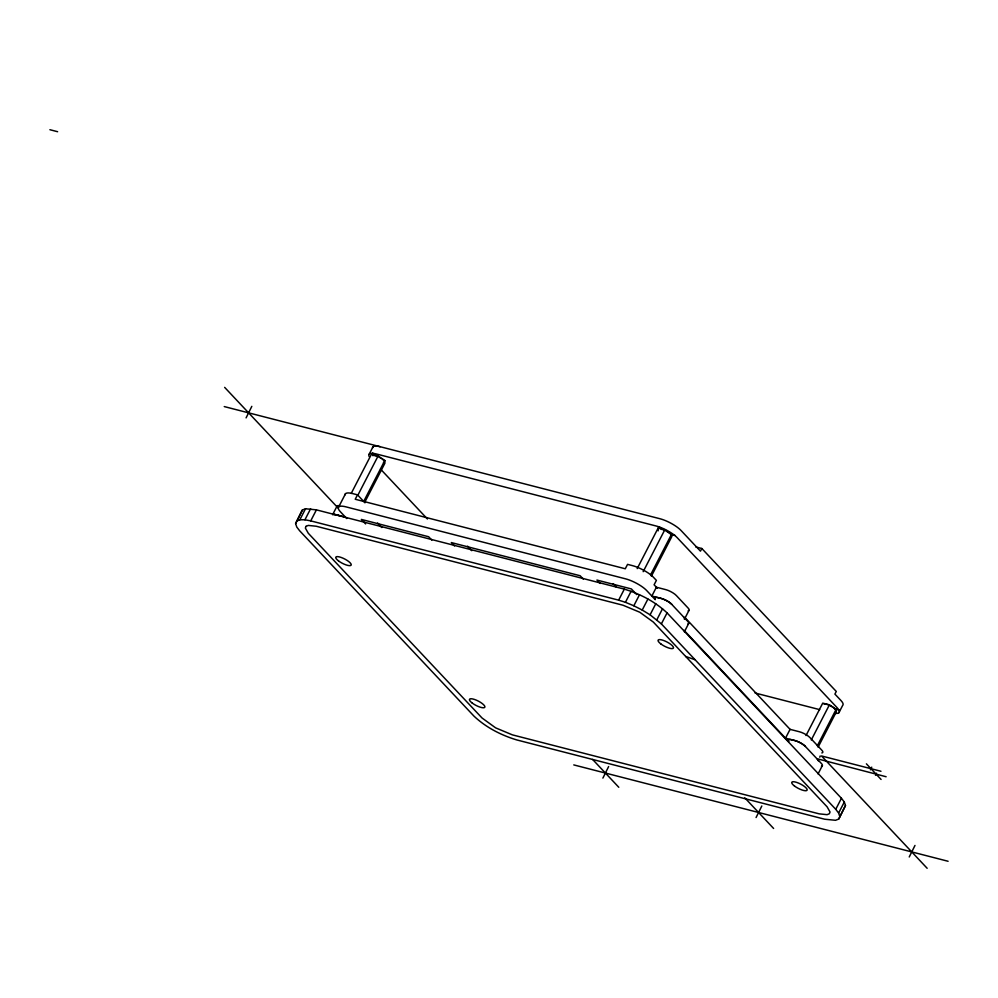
<?xml version="1.0" encoding="UTF-8"?>
<svg xmlns="http://www.w3.org/2000/svg" width="998" height="998" viewBox="0 0 998 998"><rect width="100%" height="100%" fill="white"/><g stroke="black" fill="none" stroke-linecap="round" stroke-linejoin="round"><path stroke-width="1.5" d="M295.608 523.551L302.332 510.053L305.513 508.768L316.416 509.866L624.336 589.132C640.005 593.872 655.087 601.607 667.063 612.884L841.439 798.288L844.308 802.005L845.481 805.511L838.757 819.009L835.576 820.294L824.672 819.208L516.752 739.93C501.083 735.189 486.001 727.455 474.025 716.177L299.649 530.774L296.78 527.056L295.608 523.551L302.332 510.053M838.757 819.009L845.481 805.511M246.082 417.888L251.82 406.348M602.892 778.103L608.63 766.564M756.072 817.537L761.811 805.997M870.431 769.807L871.741 767.15M875.495 775.321L876.543 773.188M909.24 856.97L914.991 845.431M296.643 521.081L299.824 519.783L305.513 508.768M299.824 519.783L304.926 519.783L310.615 508.755M304.926 519.783L310.727 520.881L316.416 509.866M332.571 514.768L337.124 505.961M338.734 506.847L345.558 493.623M369.285 454.003L373.04 446.73M351.209 493.449L371.418 454.29L378.092 455.999L384.829 460.477L384.891 463.234L364.682 502.406M345.071 494.808A17.24 4.903 27.3 0 1 352.706 493.611L357.509 494.846L355.226 499.25L625.272 568.773L627.555 564.369L632.358 565.604A17.24 4.903 27.3 0 1 653.553 577.38L656.385 580.387L654.102 584.803L657.295 588.184M357.883 495.17L378.092 455.999M363.921 500.996L384.829 460.477M310.727 520.881L618.648 600.147L624.336 589.132M637.198 568.611L658.119 528.092L664.793 529.813L671.529 534.279L671.592 537.036L651.37 576.208M618.648 600.147L625.422 602.293L631.11 591.265M643.174 571.679L664.793 529.813M625.422 602.293L633.817 605.774L639.506 594.758M650.609 574.811L671.529 534.279M839.805 816.526L838.619 813.033L835.75 809.303L661.375 623.9L650.085 614.818L642.225 610.052L647.914 599.025M650.085 614.818L655.773 603.79M656.846 619.758L662.535 608.73M661.375 623.9L667.063 612.884M695.793 546.954L701.831 548.501L700.459 551.146L681.035 530.487A17.24 4.903 27.3 0 0 659.84 518.711L224.251 406.573M688.932 610.489L684.379 619.309A8.62 2.445 27.3 0 0 683.555 616.864M684.379 631.796L688.52 623.787M684.915 617.55L790.067 729.351L785.513 738.171L794.857 740.578A8.62 2.445 27.3 0 1 805.461 746.467M806.01 735.538L822.739 703.128L829.413 704.837L836.149 709.316L836.212 712.073L818.086 747.19M811.287 739.955L829.413 704.837M817.325 745.78L836.149 709.316M838.881 712.734L842.636 705.461A17.24 4.903 27.3 0 0 840.99 700.559L834.902 694.097L836.274 691.452L701.831 548.501M818.061 773.924L822.19 765.915M835.75 809.303L841.439 798.288M838.619 813.033L844.308 802.005M49.9 129.715L57.622 131.711M675.072 535.427L670.319 533.868A6.899 1.959 27.3 0 0 666.153 531.136M345.483 517.176L336.139 514.768A8.62 2.445 27.3 0 0 333.332 514.469M835.101 709.054L839.443 710.177M755.062 692.999L819.707 709.64M790.067 729.351L799.41 731.759A8.62 2.445 27.3 0 1 810.014 737.647L821.791 750.172A8.62 2.445 27.3 0 1 821.853 752.929M880.972 771.267L821.516 755.96L927.154 868.285M573.775 764.905L948.1 861.274M817.449 758.842L886.124 776.743M685.713 656.484L695.095 659.753M633.817 605.774L642.225 610.052M659.154 526.769L661.699 529.489M866.401 763.832L881.084 779.45M655.274 599.686L646.729 590.604A17.24 4.903 27.3 0 0 625.534 578.828L345.882 506.834A17.24 4.903 27.3 0 0 340.38 511.737L346.78 518.548M684.092 630.337L788.62 741.464M636.712 594.583L631.397 588.945L596.929 580.063L600.11 583.443M613.159 583.655L616.34 587.049M583.331 579.127L580.15 575.746L451.333 542.575L454.514 545.968M744.782 797.814L773.612 828.465M467.551 546.18L471.792 550.684M372.678 453.017L375.236 455.737M380.525 469.097L427.443 518.985M431.822 540.118L428.641 536.737L361.363 519.422L365.605 523.938M357.509 494.846L364.981 502.792M377.581 523.014L381.822 527.53M592.6 759.428L618.785 787.272M224.65 387.374L338.023 507.92M658.119 528.092L658.181 530.849M820.156 755.973A17.24 4.903 27.3 0 1 819.67 757.145M337.149 507.383A8.62 2.445 27.3 0 1 339.095 505.649M671.779 604.339A8.62 2.445 27.3 0 0 661.187 598.451L651.844 596.043L656.385 587.223L665.728 589.631A8.62 2.445 27.3 0 1 676.332 595.519L688.109 608.044A8.62 2.445 27.3 0 1 688.171 610.801M817.237 758.991A8.62 2.445 27.3 0 1 818.298 760.838M834.927 713.345A17.24 4.903 27.3 0 0 837.235 707.832L677.28 537.76A17.24 4.903 27.3 0 0 656.085 525.983L376.421 453.99A17.24 4.903 27.3 0 0 369.347 456.847M372.541 447.915A17.24 4.903 27.3 0 1 380.176 446.717M384.23 462.536A6.899 1.959 27.3 0 1 383.469 462.685M372.666 455.599A6.899 1.959 27.3 0 1 374.549 455.562M375.922 455.899A6.899 1.959 27.3 0 1 377.469 456.46M379.09 457.196A6.899 1.959 27.3 0 1 380.662 458.057M382.084 458.993A6.899 1.959 27.3 0 1 384.105 460.802M662.984 529.838A6.899 1.959 27.3 0 1 664.531 530.4M671.167 534.741A6.899 1.959 27.3 0 1 671.292 536.475M824.049 704.126A6.899 1.959 27.3 0 1 824.872 704.027M826.032 704.164A6.899 1.959 27.3 0 1 834.702 708.63L835.501 709.491A6.899 1.959 27.3 0 1 835.875 710.788M340.63 516.003A20.796 5.901 27.3 0 0 334.717 514.469A8.62 2.445 27.3 0 0 333.494 514.481M687.759 624.099A8.62 2.445 27.3 0 0 687.697 621.342L671.642 604.264A8.62 2.445 27.3 0 0 662.909 598.962A20.796 5.901 27.3 0 0 656.983 597.44A8.62 2.445 27.3 0 0 655.037 599.174M821.441 766.227A8.62 2.445 27.3 0 0 821.379 763.47L805.324 746.404A8.62 2.445 27.3 0 0 796.579 741.09A20.796 5.901 27.3 0 0 790.653 739.568A8.62 2.445 27.3 0 0 788.719 741.302M306.074 526.32L305.351 528.054L308.295 533.269L482.034 717.986L495.619 727.854L512.398 734.865L819.221 813.857L827.093 814.667L829.326 813.757L830.049 812.023L827.105 806.821L653.366 622.091L639.78 612.236L623.001 605.225L316.179 526.233L308.307 525.422L306.074 526.32M472.204 703.041A8.62 2.445 27.3 0 0 484.803 707.283A8.62 2.445 27.3 0 0 474.537 699.473A8.62 2.445 27.3 0 0 472.204 703.041M338.522 560.913A8.62 2.445 27.3 0 0 351.134 565.155A8.62 2.445 27.3 0 0 340.867 557.346A8.62 2.445 27.3 0 0 338.522 560.913M660.788 643.872A8.62 2.445 27.3 0 0 673.4 648.114A8.62 2.445 27.3 0 0 663.134 640.317A8.62 2.445 27.3 0 0 660.788 643.872M794.47 786A8.62 2.445 27.3 0 0 807.07 790.241A8.62 2.445 27.3 0 0 796.816 782.444A8.62 2.445 27.3 0 0 794.47 786"/></g></svg>
